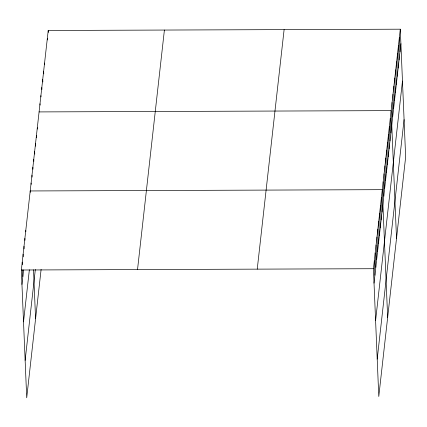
<?xml version="1.0" encoding="UTF-8"?>
<svg xmlns="http://www.w3.org/2000/svg" width="427" height="427" viewBox="0 0 427 427"><rect width="100%" height="100%" fill="white"/><g stroke="black" fill="none" stroke-linecap="round" stroke-linejoin="round"><path stroke-width="0.64" d="M41.115 269.368L26.709 397.809L21.35 270.003L48.219 30.477L400.291 29.191L405.65 156.997L378.781 396.523L373.422 268.711L400.291 29.191M21.953 284.435L23.581 269.944M23.522 321.851L29.362 269.816M25.14 360.399L35.334 269.501M137.531 269.576L164.406 30.055M257.235 269.133L284.11 29.612M374.025 283.149L400.9 43.623M375.595 320.56L402.469 81.039M377.212 359.107L404.081 119.587M39.087 111.917L391.159 110.625L396.512 238.437M21.35 270.003L373.422 268.711M399.378 37.33L399.987 51.768M398.466 45.475L399.069 59.913M397.553 53.621L398.156 68.058M396.64 61.766L397.243 76.198M395.728 69.905L396.331 84.343M394.81 78.05L395.418 92.488M393.897 86.195L394.505 100.633M392.984 94.34L393.587 108.773M392.071 102.48L392.675 116.918M390.273 118.53L390.876 132.968M389.381 126.435L389.99 140.873M388.495 134.34L389.104 148.777M387.609 142.244L388.212 156.677M386.723 150.144L387.326 164.582M385.837 158.049L386.44 172.487M384.951 165.954L385.554 180.391M384.065 173.858L384.668 188.296M383.174 181.763L383.782 196.201M387.647 317.48L382.288 189.668L30.216 190.96L30.274 192.273M381.402 197.573L382.01 212.011M380.516 205.478L381.119 219.916M379.63 213.383L380.233 227.815M378.744 221.282L379.347 235.72M377.858 229.187L378.461 243.625M376.966 237.092L377.575 251.53M376.08 244.997L376.689 259.435M375.194 252.901L375.803 267.339M374.308 260.806L374.911 275.244M48.219 30.477L48.304 32.447M47.306 38.622L47.365 39.935M44.568 63.052L44.621 64.365M43.655 71.197L43.762 73.823M42.737 79.342L42.849 81.968M41.825 87.487L41.91 89.456M40.912 95.627L40.965 96.94M39.999 103.772L40.053 105.085M37.309 127.726L37.368 129.039M36.423 135.631L36.508 137.595M35.537 143.531L35.649 146.157M34.651 151.436L34.763 154.062M33.765 159.34L33.845 161.31M32.879 167.245L32.959 169.215M31.993 175.15L32.073 177.12M31.107 183.055L31.16 184.368M33.519 269.795L35.574 318.772M25.785 230.479L25.839 231.792M24.899 238.383L24.979 240.353M24.008 246.288L24.12 248.914M23.122 254.193L23.234 256.819M22.236 262.098L22.348 264.719M22.567 269.971L22.844 276.536"/></g></svg>
